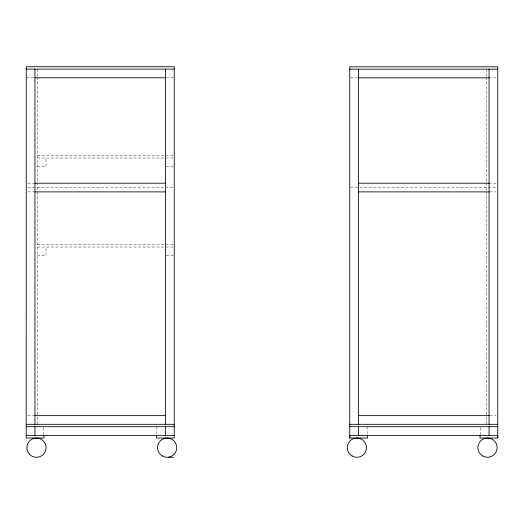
<?xml version="1.0" encoding="UTF-8"?>
<svg xmlns="http://www.w3.org/2000/svg" width="524" height="524" viewBox="0 0 524 524"><rect width="100%" height="100%" fill="white"/><g stroke="black" fill="none" stroke-linecap="round" stroke-linejoin="round"><path stroke-width="0.39" stroke-dasharray="2.62 1.97" d="M26.259 77.781L34.152 77.781M166.344 77.781L173.451 77.781M350.549 77.847L357.656 77.847M489.062 77.847L497.741 77.847M37.309 155.635L174.237 155.635M37.309 158.006L174.237 158.006M37.309 166.684L45.988 166.684L45.988 158.006M166.344 166.684L173.451 166.684M27.838 183.21L34.938 183.21M489.062 183.21L496.163 183.21M27.89 187.553L173.418 187.553M350.582 187.553L496.11 187.553M27.838 191.889L34.152 191.889M489.848 191.889L496.163 191.889M37.309 244.669L174.237 244.669M37.309 247.04L174.237 247.04M37.309 255.719L45.988 255.719L45.988 247.04M166.344 255.719L173.451 255.719M27.838 415.637L34.938 415.637M489.848 415.637L496.163 415.637M486.691 69.168L486.691 76.511M486.691 77.329L486.691 181.835M486.691 182.653L486.691 416.154M486.691 416.973L486.691 424.316M480.377 427.473L480.377 434.579M367.127 426.687L367.127 434.579M156.873 426.687L156.873 434.579M43.623 427.473L43.623 434.579M37.309 69.103L37.309 76.452M37.309 77.27L37.309 181.828M37.309 182.647L37.309 416.154M37.309 416.973L37.309 424.316"/><path stroke-width="0.79" d="M26.259 69.103L174.237 69.103M349.763 69.168L497.741 69.168M34.938 77.781L165.558 77.781M358.442 77.847L489.062 77.847M34.938 183.21L165.558 183.21M358.442 183.21L489.062 183.21M34.938 191.889L165.558 191.889M358.442 191.889L489.062 191.889M34.938 415.637L165.558 415.637M358.442 415.637L489.062 415.637M26.259 424.316L174.237 424.316M349.763 424.316L497.741 424.316M26.259 426.687L174.237 426.687M349.763 426.687L497.741 426.687M26.2 435.365L174.237 435.365M497.741 435.365L349.704 435.365L349.704 438.031L367.521 438.031L367.521 435.365M168.669 457.269L173.68 457.269M497.8 435.365L497.8 438.031L479.984 438.031L480.043 435.365M497.741 438.031L497.741 66.797L349.763 66.797L349.763 438.031M489.062 69.168L489.062 424.316M489.062 426.687L489.062 435.365M358.442 69.168L358.442 424.316M358.442 426.687L358.442 435.365M165.558 69.103L165.558 424.316M165.558 426.687L165.558 435.365M156.48 435.365L156.48 438.031L174.237 438.031L174.237 66.731L26.259 66.731L26.2 438.031L43.957 438.031L43.957 435.365M34.938 69.103L34.938 424.316M34.938 426.687L34.938 435.365M29.691 454.452A9.622 9.622 0 0 0 45.785 450.136A9.622 9.622 0 0 0 34.008 438.359A9.622 9.622 0 0 0 29.691 454.452M162.302 455.978A9.622 9.622 0 0 0 176.732 447.647A9.622 9.622 0 0 0 162.302 439.322A9.622 9.622 0 0 0 162.302 455.978M482.696 455.978A9.622 9.622 0 0 0 497.125 447.647A9.622 9.622 0 0 0 482.696 439.322A9.622 9.622 0 0 0 482.696 455.978M352.076 455.978A9.622 9.622 0 0 0 366.505 447.647A9.622 9.622 0 0 0 352.076 439.322A9.622 9.622 0 0 0 352.076 455.978"/></g></svg>
